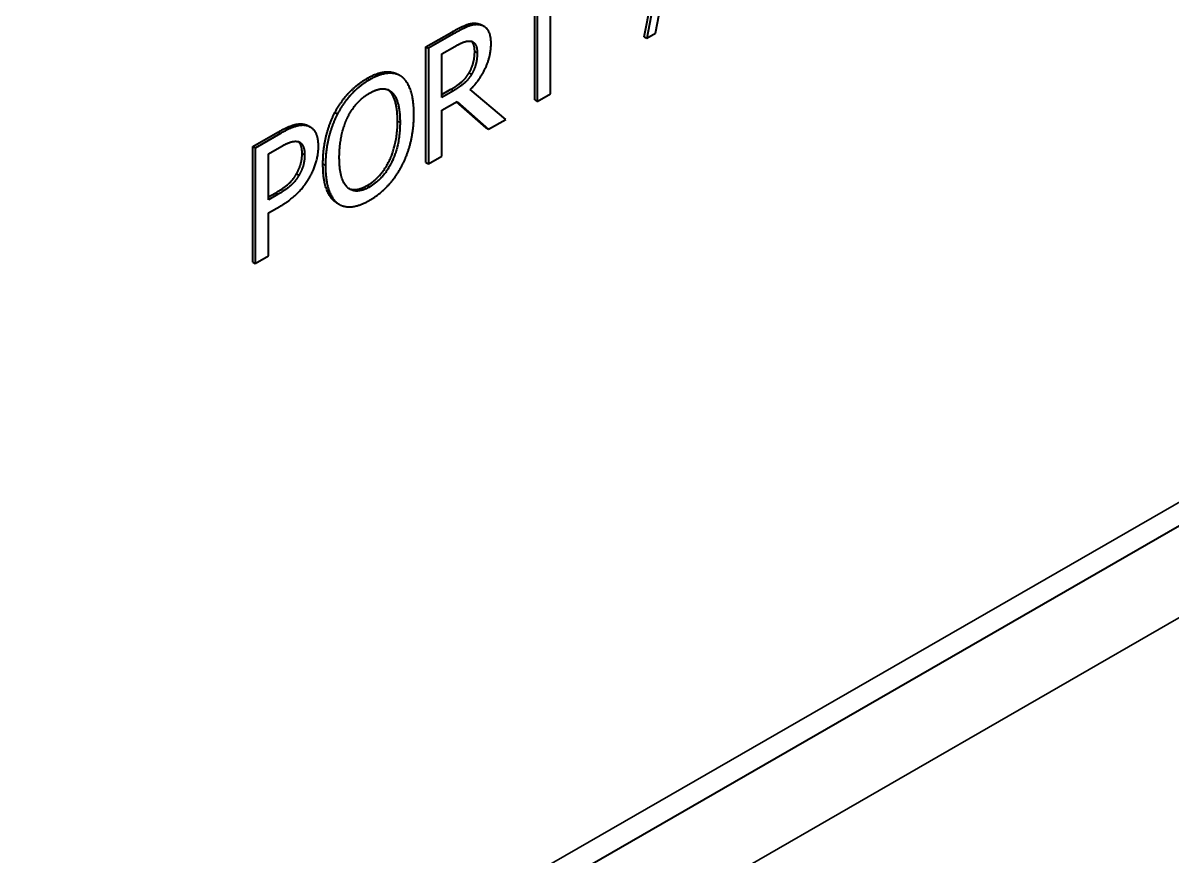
# Model space of a CAD drawing. Header units: millimetres. Extents: x 0 to 1682, y 0 to 1188.
# Drawn here: x 1556.95 to 1569.95, y 959.14 to 968.57 of the extents above; entities that cross this region are included whole.
import ezdxf

# ---------------------------------------------------------------- set-up
doc = ezdxf.new("R2010")
doc.units = ezdxf.units.MM
doc.header["$LTSCALE"] = 2
doc.layers.add('가시적인 것(ISO)', color=3, linetype='Continuous', lineweight=40)
doc.layers.add('가시적인 좁은 것(ISO)', color=3, linetype='Continuous', lineweight=35)

msp = doc.modelspace()

# ---------------------------------------------------------------- linework, layer by layer
at = {"layer": '가시적인 것(ISO)'}
for p, q in [((1603.3243, 982.0484), (1534.8764, 942.6318)), ((1562.9178, 967.7667), (1562.9178, 968.92)), ((1564.1051, 968.4504), (1564.1849, 968.8663)), ((1562.7392, 967.6964), (1562.7392, 968.8171)), ((1562.7675, 968.8334), (1562.7675, 967.6801)), ((1563.9787, 968.4102), (1564.0515, 968.7894)), ((1564.0868, 968.8098), (1564.007, 968.3939)), ((1561.5097, 968.2964), (1561.8013, 968.4643)), ((1562.1374, 968.5442), (1562.1657, 968.5279)), ((1561.8295, 968.448), (1561.538, 968.2801)), ((1563.9787, 968.4102), (1564.007, 968.3939)), ((1564.007, 968.3939), (1564.1051, 968.4504)), ((1561.5097, 966.9883), (1561.5097, 968.2964)), ((1561.5097, 968.2964), (1561.538, 968.2801)), ((1561.538, 968.2801), (1561.538, 966.9721)), ((1561.6883, 968.2162), (1561.8378, 968.3023)), ((1561.6883, 967.7243), (1561.6883, 968.2162)), ((1561.1904, 967.9859), (1561.2186, 967.9696)), ((1561.9965, 968.0022), (1562.0248, 967.9859)), ((1561.6883, 967.7569), (1561.7921, 967.8167)), ((1562.4136, 967.4763), (1562.0111, 967.8137)), ((1561.8204, 967.8004), (1561.6883, 967.7243)), ((1561.6883, 967.5791), (1561.8607, 967.6784)), ((1561.8607, 967.6784), (1562.2183, 967.3638)), ((1562.7392, 967.6964), (1562.7675, 967.6801)), ((1562.7675, 967.6801), (1562.9178, 967.7667)), ((1560.4801, 967.554), (1560.5084, 967.5378)), ((1561.6883, 967.0586), (1561.6883, 967.5791)), ((1562.19, 967.3801), (1561.8548, 967.675)), ((1562.2183, 967.3638), (1562.4136, 967.4763)), ((1559.5504, 967.1682), (1559.8347, 967.3318)), ((1559.8629, 967.3155), (1559.5787, 967.1519)), ((1560.1762, 967.4036), (1560.2045, 967.3873)), ((1562.19, 967.3801), (1562.2183, 967.3638)), ((1559.5504, 965.8601), (1559.5504, 967.1682)), ((1559.5504, 967.1682), (1559.5787, 967.1519)), ((1559.7291, 967.0879), (1559.8538, 967.1597)), ((1559.5787, 967.1519), (1559.5787, 965.8438)), ((1559.7291, 966.5664), (1559.7291, 967.0879)), ((1561.538, 966.9721), (1561.6883, 967.0586)), ((1561.5097, 966.9883), (1561.538, 966.9721)), ((1560.0446, 966.8591), (1560.0729, 966.8428)), ((1559.7291, 966.599), (1559.8035, 966.6418)), ((1559.8318, 966.6255), (1559.7291, 966.5664)), ((1560.5002, 966.5317), (1560.5285, 966.5154)), ((1559.7291, 966.418), (1559.8565, 966.4914)), ((1559.7291, 965.9304), (1559.7291, 966.418)), ((1559.5504, 965.8601), (1559.5787, 965.8438)), ((1559.5787, 965.8438), (1559.7291, 965.9304))]:
    msp.add_line(p, q, dxfattribs=at)
msp.add_ellipse((1569.2668, 944.0675), major_axis=(-7.7849, -13.5187), ratio=0.5780931, dxfattribs=at)
for points in [[(1561.8013, 968.4643), (1561.8984, 968.5203), (1562.0295, 968.5714), (1562.0891, 968.5612)], [(1562.1174, 968.5449), (1562.0578, 968.5551), (1561.9267, 968.504), (1561.8295, 968.448)], [(1562.0891, 968.5612), (1562.1158, 968.5566), (1562.1374, 968.5442)], [(1562.2458, 968.3326), (1562.2458, 968.4354), (1562.177, 968.5347), (1562.1174, 968.5449)], [(1561.8378, 968.3023), (1561.9001, 968.3382), (1561.9854, 968.3671), (1562.0175, 968.3612)], [(1562.0111, 967.8137), (1562.1193, 967.9227), (1562.2458, 968.1895), (1562.2458, 968.3326)], [(1562.0175, 968.3612), (1562.0542, 968.3537), (1562.089, 968.2858), (1562.089, 968.2286)], [(1561.9965, 968.0022), (1562.0295, 968.0573), (1562.0607, 968.177), (1562.0607, 968.2448)], [(1562.089, 968.2286), (1562.089, 968.1607), (1562.0578, 968.041), (1562.0248, 967.9859)], [(1560.4801, 967.554), (1560.5461, 967.679), (1560.7304, 967.8752), (1560.8441, 967.9407)], [(1561.2373, 967.9575), (1561.1731, 968.0043), (1560.9879, 967.9909), (1560.8724, 967.9244)], [(1561.373, 967.5311), (1561.373, 967.6943), (1561.3014, 967.9075), (1561.2373, 967.9575)], [(1561.7921, 967.8167), (1561.8572, 967.8541), (1561.9608, 967.9403), (1561.9965, 968.0022)], [(1562.0248, 967.9859), (1561.9891, 967.924), (1561.8855, 967.8379), (1561.8204, 967.8004)], [(1560.8724, 967.9244), (1560.7587, 967.8589), (1560.5744, 967.6627), (1560.5084, 967.5378)], [(1560.8733, 967.7744), (1560.9521, 967.8198), (1561.0787, 967.8248), (1561.1236, 967.7828)], [(1561.0953, 967.7991), (1561.0885, 967.8055), (1561.0812, 967.8109)], [(1560.6221, 967.494), (1560.6688, 967.5909), (1560.7917, 967.7274), (1560.8733, 967.7744)], [(1561.1879, 967.4571), (1561.1879, 967.5864), (1561.1393, 967.7588), (1561.0953, 967.7991)], [(1561.1236, 967.7828), (1561.1676, 967.7425), (1561.2162, 967.5701), (1561.2162, 967.4408)], [(1560.3444, 966.9713), (1560.3444, 967.1356), (1560.415, 967.4265), (1560.4801, 967.554)], [(1559.8347, 967.3318), (1559.9355, 967.3899), (1560.0767, 967.433), (1560.1308, 967.4207)], [(1560.1308, 967.4207), (1560.1556, 967.4155), (1560.1762, 967.4036)], [(1560.5084, 967.5378), (1560.4433, 967.4102), (1560.3727, 967.1194), (1560.3727, 966.955)], [(1560.5295, 967.0453), (1560.5295, 967.1725), (1560.5771, 967.4014), (1560.6221, 967.494)], [(1560.845, 966.7285), (1561.0018, 966.8188), (1561.1879, 967.1995), (1561.1879, 967.4571)], [(1561.2162, 967.4408), (1561.2162, 967.1832), (1561.0301, 966.8025), (1560.8733, 966.7122)], [(1561.2373, 966.9494), (1561.3033, 967.0743), (1561.373, 967.3721), (1561.373, 967.5311)], [(1560.1591, 967.4044), (1560.105, 967.4168), (1559.9638, 967.3736), (1559.8629, 967.3155)], [(1560.2938, 967.1693), (1560.2938, 967.2785), (1560.2223, 967.3911), (1560.1591, 967.4044)], [(1559.8538, 967.1597), (1559.9244, 967.2004), (1560.0197, 967.233), (1560.0555, 967.2261)], [(1560.0555, 967.2261), (1560.0967, 967.218), (1560.1371, 967.1416), (1560.1371, 967.0738)], [(1560.1948, 966.8219), (1560.2416, 966.9018), (1560.2938, 967.0845), (1560.2938, 967.1693)], [(1560.0446, 966.8591), (1560.0785, 966.9179), (1560.1088, 967.0275), (1560.1088, 967.0901)], [(1560.1371, 967.0738), (1560.1371, 967.0112), (1560.1068, 966.9016), (1560.0729, 966.8428)], [(1560.8733, 966.7122), (1560.7165, 966.622), (1560.5295, 966.7877), (1560.5295, 967.0453)], [(1560.4792, 966.5454), (1560.4141, 966.5949), (1560.3444, 966.8102), (1560.3444, 966.9713)], [(1560.3727, 966.955), (1560.3727, 966.7939), (1560.4424, 966.5786), (1560.5075, 966.5291)], [(1560.8724, 966.5612), (1560.9833, 966.6251), (1561.1676, 966.8181), (1561.2373, 966.9494)], [(1559.8035, 966.6418), (1559.8952, 966.6946), (1560.0079, 966.7935), (1560.0446, 966.8591)], [(1560.0729, 966.8428), (1560.0362, 966.7772), (1559.9234, 966.6783), (1559.8318, 966.6255)], [(1559.8565, 966.4914), (1559.9775, 966.5611), (1560.1362, 966.7213), (1560.1948, 966.8219)], [(1560.6363, 966.6942), (1560.7208, 966.657), (1560.845, 966.7285)], [(1560.5002, 966.5317), (1560.4894, 966.5379), (1560.4792, 966.5454)], [(1560.5075, 966.5291), (1560.5744, 966.4797), (1560.7578, 966.4952), (1560.8724, 966.5612)]]:
    msp.add_open_spline(points, degree=2, dxfattribs=at)
for points, knots in [([(1562.0607, 968.2448), (1562.0607, 968.3021), (1562.0363, 968.3496), (1562.0263, 968.3589)], [0, 0, 0, 1, 1.3991648, 1.3991648, 1.3991648]), ([(1560.8441, 967.9407), (1560.9596, 968.0072), (1561.1318, 968.0196), (1561.1904, 967.9859)], [0, 0, 0, 1, 1.8592874, 1.8592874, 1.8592874]), ([(1560.1088, 967.0901), (1560.1088, 967.1579), (1560.0802, 967.212), (1560.0681, 967.2227)], [0, 0, 0, 1, 1.4169611, 1.4169611, 1.4169611])]:
    msp.add_open_spline(points, degree=2, knots=knots, dxfattribs=at)
at = {"layer": '가시적인 좁은 것(ISO)'}
for p, q in [((1535.0428, 942.9993), (1603.4908, 982.4159)), ((1603.4908, 981.1078), (1535.0428, 941.6913)), ((1561.8013, 968.4643), (1561.8295, 968.448)), ((1562.0891, 968.5612), (1562.1174, 968.5449)), ((1562.0607, 968.2448), (1562.089, 968.2286)), ((1560.8441, 967.9407), (1560.8724, 967.9244)), ((1561.7921, 967.8167), (1561.8204, 967.8004)), ((1561.0953, 967.7991), (1561.1236, 967.7828)), ((1560.1308, 967.4207), (1560.1591, 967.4044)), ((1561.1879, 967.4571), (1561.2162, 967.4408)), ((1559.8347, 967.3318), (1559.8629, 967.3155)), ((1560.1088, 967.0901), (1560.1371, 967.0738)), ((1560.3444, 966.9713), (1560.3727, 966.955)), ((1559.8035, 966.6418), (1559.8318, 966.6255)), ((1560.845, 966.7285), (1560.8733, 966.7122)), ((1560.4792, 966.5454), (1560.5075, 966.5291))]:
    msp.add_line(p, q, dxfattribs=at)

doc.saveas('drawing.dxf')
